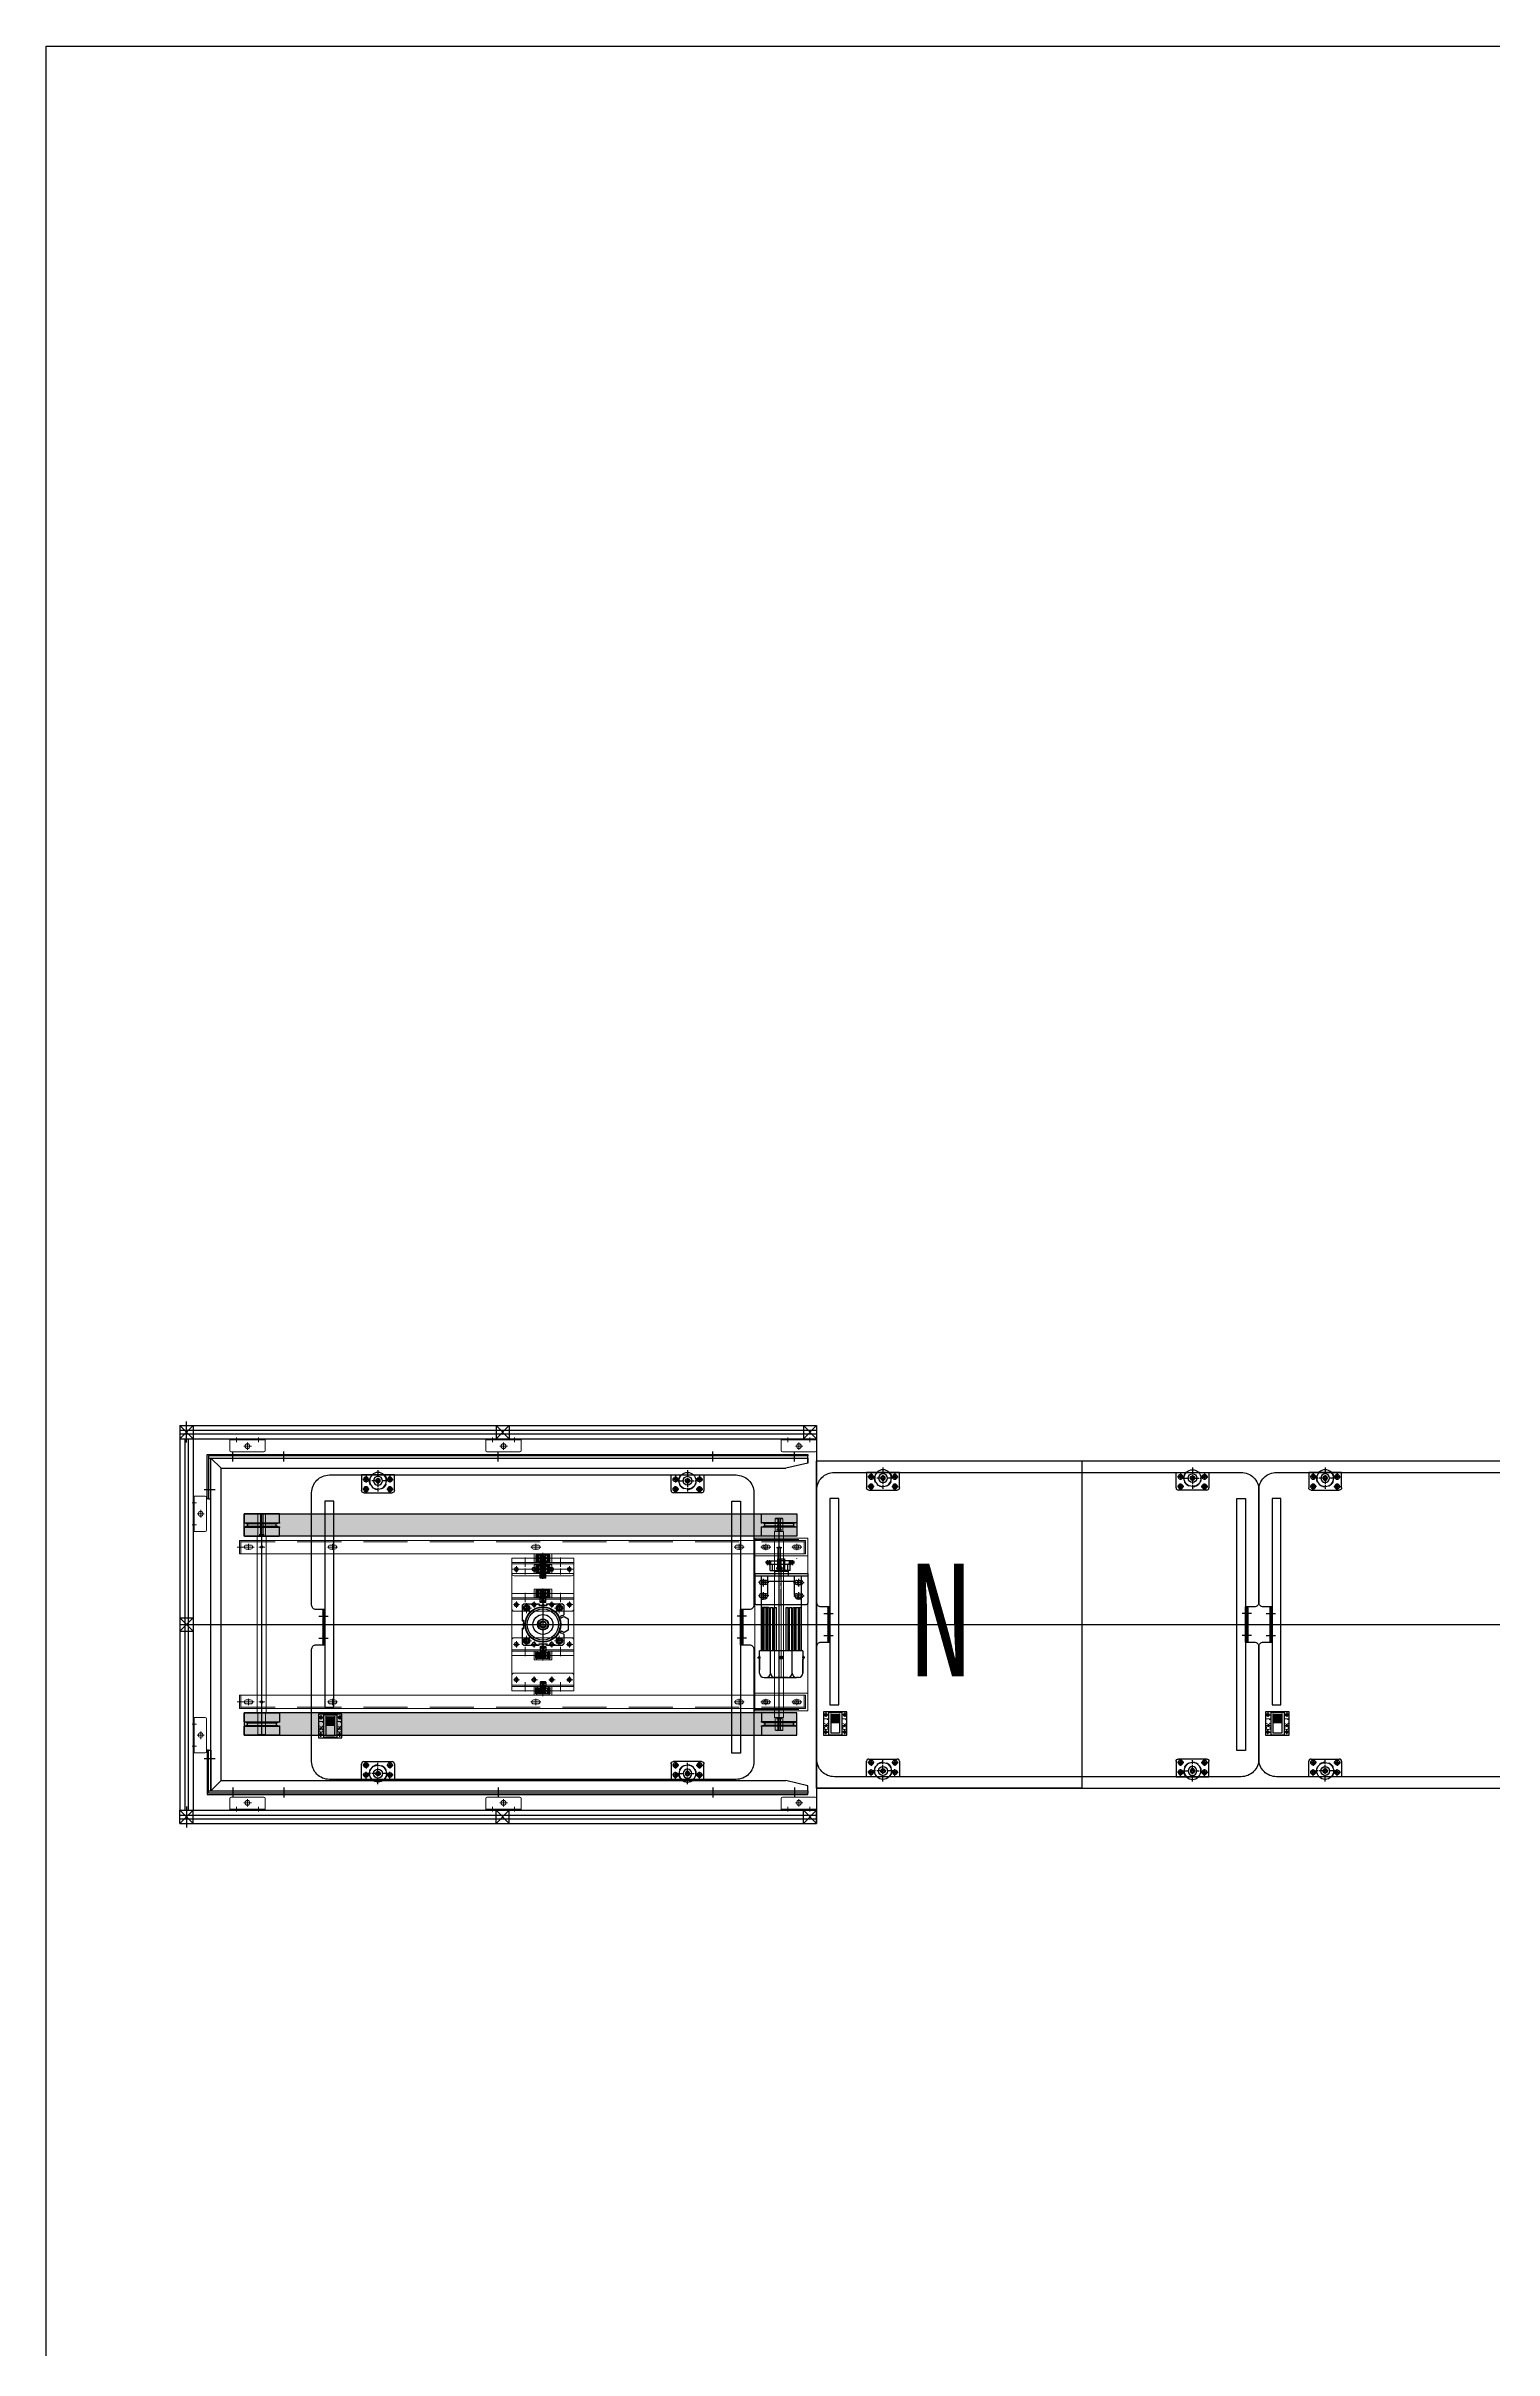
# Model space of a CAD drawing. Extents: x 539033 to 804858, y 468425 to 1263560.
# Drawn here: x 697103 to 700377, y 507231 to 512439 of the extents above; entities that cross this region are included whole.
import ezdxf

# ---------------------------------------------------------------- set-up
doc = ezdxf.new("R2010")
doc.units = 0
doc.header["$LTSCALE"] = 1000
doc.header["$MEASUREMENT"] = 0
for name, pattern in [('ACAD_ISO10W100', [18.5, 12, -3, 0.5, -3]), ('CENTER', [50.8, 31.75, -6.35, 6.35, -6.35]), ('CENTER2', [1.125, 0.75, -0.125, 0.125, -0.125]), ('CENTERX2', [4, 2.5, -0.5, 0.5, -0.5]), ('DASH', [0.35, 0.25, -0.1]), ('DASHDOT', [25.4, 12.7, -6.35, 0, -6.35]), ('DASHED', [0.75, 0.5, -0.25]), ('HIDDEN', [0.375, 0.25, -0.125]), ('PHANTOM2', [31.75, 15.875, -3.175, 3.175, -3.175, 3.175, -3.175])]:
    doc.linetypes.add(name, pattern=pattern)
doc.layers.get('0').update_dxf_attribs({"linetype": 'CONTINUOUS'})
for name, color, linetype in [('21', 1, 'CONTINUOUS'), ('C', 1, 'CONTINUOUS'), ('center', 10, 'CENTER'), ('CONTINOUS', 3, 'CONTINUOUS'), ('DASHED', 4, 'DASHED'), ('DIAMENSION', 7, 'CONTINUOUS'), ('DIMENSION', 182, 'CONTINUOUS'), ('L', 3, 'CONTINUOUS'), ('实线', 7, 'CONTINUOUS'), ('摄像头', 7, 'CONTINUOUS')]:
    doc.layers.add(name, color=color, linetype=linetype)
for name, color, linetype, lineweight in [('CAXA0', 7, 'CONTINUOUS', 25), ('中心线', 1, 'ACAD_ISO10W100', 15), ('实线1', 3, 'CONTINUOUS', 35)]:
    doc.layers.add(name, color=color, linetype=linetype, lineweight=lineweight)
doc.styles.add('HZ1', font='', dxfattribs={"width": 0.8})
doc.styles.add('PC_TEXTSTYLE', font='txt.shx', dxfattribs={"width": 0.8, "height": 700, "bigfont": 'hzfs.shx'})
doc.styles.get("Standard").update_dxf_attribs({"font": 'txt.shx', "width": 0.7, "height": 500, "bigfont": 'hzdx.shx'})
doc.styles.get('HZ1').set_extended_font_data('SimSun')

# ---------------------------------------------------------------- blocks, each defined once
blk = doc.blocks.new('A$C02164963')
for p, q in [((0, 53), (0, 0)), ((53, 53), (0, 53)), ((11.5, 53), (11.5, 0)), ((41.5, 53), (41.5, 0)), ((53, 0), (53, 53)), ((11.5, 52), (41.5, 52)), ((11.5, 1), (41.5, 1)), ((16.5, 48.5), (16.5, 4.5)), ((36.5, 4.5), (16.5, 4.5)), ((36.5, 48.5), (36.5, 4.5)), ((0, 0), (53, 0))]:
    blk.add_line(p, q)
at = {"color": 1, "linetype": 'CENTER'}
for p, q in [((0, 46), (10, 46)), ((0, 7), (10, 7)), ((5, 51), (5, 41)), ((5, 2), (5, 12)), ((53, 46), (43, 46)), ((53, 7), (43, 7)), ((48, 51), (48, 41)), ((48, 2), (48, 12))]:
    blk.add_line(p, q, dxfattribs=at)
at = {"const_width": 20}
blk.add_lwpolyline([(26.5, 26.5), (26.5, 48.5)], dxfattribs=at)
for centre, radius in [((5, 46), 3), ((5, 7), 3), ((5, 46), 1.5), ((5, 7), 1.5), ((48, 46), 3), ((48, 7), 3), ((48, 46), 1.5), ((48, 7), 1.5)]:
    blk.add_circle(centre, radius)
at = {"text_generation_flag": 4}
for s, p in [('OK', (1.5, 11.8)), ('1', (1.7, 32.2)), ('1', (42.6, 32.2)), ('OK', (42.9, 11.8))]:
    blk.add_text(s, height=9, rotation=90, dxfattribs=at).set_placement(p)
blk = doc.blocks.new('A$C21B97B69')
at = {"color": 4}
for p, q in [((0, 40), (74, 40)), ((0, 5), (0, 40)), ((74, 40), (74, 5)), ((69, 0), (5, 0))]:
    blk.add_line(p, q, dxfattribs=at)
at = {"color": 1, "linetype": 'CENTER2', "ltscale": 0.02}
for p, q in [((17.2, 30), (2.7, 30)), ((17.2, 8), (2.7, 8)), ((10, 37.9), (10, 22.7)), ((10, 0.1), (10, 15.3)), ((13.6, 27), (60.4, 27)), ((32, 27), (41.8, 27)), ((37, 51), (37, 2.9)), ((56.8, 30), (71.3, 30)), ((56.8, 8), (71.3, 8)), ((64, 37.9), (64, 22.7)), ((64, 0.1), (64, 15.3))]:
    blk.add_line(p, q, dxfattribs=at)
at = {"color": 4}
for centre, radius in [((10, 30), 5.5), ((10, 8), 5.5), ((10, 30), 2.75), ((10, 8), 2.75), ((37, 27), 19), ((37, 27), 10), ((37, 27), 5), ((37, 27), 3.38), ((64, 30), 5.5), ((64, 8), 5.5), ((64, 30), 2.75), ((64, 8), 2.75)]:
    blk.add_circle(centre, radius, dxfattribs=at)
for centre, start, end in [((5, 5), 180, 270), ((69, 5), 270, 0)]:
    blk.add_arc(centre, 5, start, end, dxfattribs=at)
at = {"color": 4, "linetype": 'HIDDEN', "lineweight": 9, "ltscale": 0.06}
blk.add_arc((36.9, 27), 20, 139.3169, 40.6831, dxfattribs=at)
blk = doc.blocks.new('A$C2E146BF2')
h = blk.add_hatch()
h.set_pattern_fill('ANSI37', color=2, scale=15, style=0)
h.set_pattern_definition([(135, (109616.842, 27284.7453), (1.325825215, 1.325825215), []), (45, (109616.842, 27284.7453), (1.325825215, -1.325825215), [])])
h.paths.add_polyline_path([(30, 395), (25, 395), (25, 315), (30, 315)])
h = blk.add_hatch()
h.set_pattern_fill('ANSI37', color=2, scale=15, style=0)
h.set_pattern_definition([(45, (-108616.8856, 27284.7453), (-1.325825215, 1.325825215), []), (135, (-108616.8856, 27284.7453), (-1.325825215, -1.325825215), [])])
h.paths.add_polyline_path([(970, 395), (975, 395), (975, 315), (970, 315)])
at = {"color": 1, "linetype": 'CENTER'}
for p, q in [((16.4, 380), (37.3, 380)), ((983.5, 380), (962.6, 380)), ((16.4, 330), (37.3, 330)), ((983.5, 330), (962.6, 330))]:
    blk.add_line(p, q, dxfattribs=at)
at = {"color": 4}
blk.add_lwpolyline([(10, 395, -0.414214), (0, 405), (0, 659, -0.414214), (40, 699), (960, 699, -0.414214), (1000, 659), (1000, 405, -0.414214), (990, 395), (970, 395), (970, 315), (990, 315, -0.414214), (1000, 305), (1000, 51, -0.414214), (960, 11), (40, 11, -0.414214), (0, 51), (0, 305, -0.414214), (10, 315), (30, 315), (30, 395)], format="xyb", close=True, dxfattribs=at)
for points in [[(30, 395), (25, 395), (25, 315), (30, 315)], [(970, 395), (975, 395), (975, 315), (970, 315)]]:
    blk.add_lwpolyline(points, close=True, dxfattribs=at)
at = {"layer": 'CAXA0', "lineweight": 25}
for points in [[(30, 640), (30, 173.1), (50, 173.1), (50, 640)], [(950, 70), (950, 640), (970, 640), (970, 70)]]:
    blk.add_lwpolyline(points, close=True, dxfattribs=at)
at = {"linetype": 'ByBlock', "xscale": -1}
blk.add_blockref('A$C21B97B69', (187, 659), dxfattribs=at)
at = {"linetype": 'ByBlock'}
blk.add_blockref('A$C21B97B69', (813, 659), dxfattribs=at)
blk.add_blockref('A$C02164963', (15.4, 105))
at = {"linetype": 'ByBlock', "rotation": 180}
blk.add_blockref('A$C21B97B69', (187, 51), dxfattribs=at)
at = {"linetype": 'ByBlock', "xscale": -1, "rotation": 180}
blk.add_blockref('A$C21B97B69', (813, 51), dxfattribs=at)
blk = doc.blocks.new('A$C146B26DF')
at = {"layer": 'center', "lineweight": 18, "ltscale": 0.2}
for p, q in [((0, 65), (10.3, 65)), ((0, 15), (10.3, 15)), ((11.3, 40), (27.6, 40)), ((19.6, 48.1), (19.6, 31.1))]:
    blk.add_line(p, q, dxfattribs=at)
at = {"layer": 'CONTINOUS', "lineweight": 15}
for p, q in [((2.6, 80), (2.6, 0)), ((2.6, 80), (29.6, 80)), ((5.1, 80), (5.1, 0)), ((32.6, 77), (32.6, 3)), ((29.6, 0), (2.6, 0))]:
    blk.add_line(p, q, dxfattribs=at)
blk.add_circle((19.6, 40), 5.5, dxfattribs=at)
for centre, start, end in [((29.6, 77), 0, 90), ((29.6, 3), 270, 0)]:
    blk.add_arc(centre, 3, start, end, dxfattribs=at)
blk = doc.blocks.new('A$C08324176')
at = {"color": 1, "linetype": 'CENTERX2', "lineweight": 30, "ltscale": 0.005}
for p, q in [((32.2, 53), (8.3, 53)), ((20, 44), (20, 61.6)), ((87.8, 53), (111.7, 53)), ((100, 44), (100, 61.6)), ((31.8, 23), (8.2, 23)), ((20, 14.9), (20, 30.7)), ((88.2, 23), (111.8, 23)), ((100, 14.9), (100, 30.7))]:
    blk.add_line(p, q, dxfattribs=at)
at = {"color": 1, "linetype": 'CENTERX2', "lineweight": 30, "ltscale": 0.015}
blk.add_line((60, 0), (60, 77.2), dxfattribs=at)
at = {"layer": 'CONTINOUS', "lineweight": 30}
for p, q in [((0, 72.9), (0, 5.9)), ((0, 72.9), (120, 72.9)), ((0, 67.9), (120, 67.9)), ((25, 57.5), (15, 57.5)), ((95, 57.5), (105, 57.5)), ((120, 72.9), (120, 5.9)), ((3, 2.9), (117, 2.9)), ((25, 48.5), (15, 48.5)), ((25, 27.5), (15, 27.5)), ((25, 18.5), (15, 18.5)), ((95, 48.5), (105, 48.5)), ((95, 27.5), (105, 27.5)), ((95, 18.5), (105, 18.5))]:
    blk.add_line(p, q, dxfattribs=at)
for centre, radius, start, end in [((15, 53), 4.5, 90, 270), ((25, 53), 4.5, 270, 90), ((95, 53), 4.5, 90, 270), ((105, 53), 4.5, 270, 90), ((3, 5.9), 3, 180, 270), ((15, 23), 4.5, 90, 270), ((25, 23), 4.5, 270, 90), ((95, 23), 4.5, 90, 270), ((105, 23), 4.5, 270, 90), ((117, 5.9), 3, 270, 0)]:
    blk.add_arc(centre, radius, start, end, dxfattribs=at)
blk = doc.blocks.new('A$C4B97413C')
for p, q in [((14.6, 268), (19.1, 268)), ((92.6, 268), (19.1, 268)), ((39.1, 268), (68.1, 268)), ((0, 223), (6.6, 223)), ((4.2, 226.7), (4.6, 226.7)), ((4.2, 219.4), (4.2, 226.7)), ((4.2, 219.4), (4.6, 219.4)), ((4.6, 258), (4.6, 226.9)), ((4.6, 208), (4.6, 258)), ((4.6, 226.9), (4.6, 250.9)), ((4.6, 226.7), (4.6, 226.9)), ((4.6, 219.4), (4.6, 226.7)), ((4.6, 219.2), (4.6, 219.4)), ((29.1, 258), (29.1, 208)), ((51.1, 223), (56.1, 223)), ((53.6, 220.5), (53.6, 225.5)), ((78.1, 258), (78.1, 208)), ((107.2, 223), (100.6, 223)), ((102.6, 258), (102.6, 226.9)), ((102.6, 226.9), (102.6, 250.9)), ((102.6, 226.7), (102.6, 226.9)), ((103, 226.7), (102.6, 226.7)), ((102.6, 219.4), (102.6, 226.7)), ((103, 219.4), (102.6, 219.4)), ((102.6, 219.2), (102.6, 219.4)), ((102.6, 219.2), (102.6, 208)), ((103, 219.4), (103, 226.7)), ((4.6, 208), (102.6, 208)), ((8.6, 38), (8.6, 208)), ((11.6, 208), (11.6, 110)), ((14.6, 208), (14.6, 110)), ((19.6, 208), (19.6, 110)), ((22.6, 208), (22.6, 110)), ((26.6, 208), (26.6, 110)), ((29.6, 208), (29.6, 110)), ((34.6, 208), (34.6, 110)), ((37.6, 208), (37.6, 110)), ((42.6, 208), (42.6, 110)), ((64.6, 208), (64.6, 110)), ((69.6, 208), (69.6, 110)), ((72.6, 208), (72.6, 110)), ((77.6, 208), (77.6, 110)), ((80.6, 208), (80.6, 110)), ((84.6, 208), (84.6, 110)), ((87.6, 208), (87.6, 110)), ((92.6, 208), (92.6, 110)), ((95.6, 208), (95.6, 110)), ((98.6, 208), (98.6, 38)), ((11.6, 110), (8.6, 110)), ((26.6, 110), (8.6, 110)), ((19.6, 110), (14.6, 110)), ((26.6, 110), (22.6, 110)), ((34.6, 110), (29.6, 110)), ((42.6, 110), (37.6, 110)), ((69.6, 110), (64.6, 110)), ((77.6, 110), (72.6, 110)), ((84.6, 110), (80.6, 110)), ((82.6, 110), (98.6, 110)), ((92.6, 110), (87.6, 110)), ((98.6, 110), (95.6, 110)), ((98.6, 103), (8.6, 103)), ((8.6, 91.2), (13.6, 91.2)), ((23.6, 81.2), (23.6, 38)), ((83.6, 81.2), (83.6, 38)), ((98.6, 91.2), (93.6, 91.2)), ((98.6, 38), (8.6, 38)), ((83.6, 50.1), (23.6, 50.1)), ((38.1, 28), (38.1, 38)), ((69.1, 28), (38.1, 28)), ((46.1, 0), (46.1, 28)), ((58.1, 25), (46.1, 25)), ((61.1, 25), (58.1, 25)), ((58.1, 0), (58.1, 25)), ((61.1, 23.1), (61.1, 28)), ((61.1, 23.1), (61.1, 0)), ((69.1, 28), (69.1, 38)), ((58.1, 0), (46.1, 0)), ((58.1, 0), (61.1, 0))]:
    blk.add_line(p, q)
blk.add_lwpolyline([(53.6, 219.2), (50.3, 221.1), (50.3, 224.9), (53.6, 226.9), (56.9, 224.9), (56.9, 221.1)], close=True)
blk.add_circle((53.6, 223), 3.83)
for centre, radius, start, end in [((14.6, 258), 10, 90, 180), ((19.1, 258), 10, 0, 90), ((39.1, 258), 10, 90, 180), ((68.1, 258), 10, 0, 90), ((88.1, 258), 10, 90, 180), ((92.6, 258), 10, 0, 90), ((5.8, 223), 3.83, 114.4561, 245.5439), ((101.4, 223), 3.83, 294.4561, 65.5439), ((13.6, 81.2), 10, 0, 90), ((93.6, 81.2), 10, 90, 180)]:
    blk.add_arc(centre, radius, start, end)
at = {"layer": '中心线', "color": 1, "linetype": 'CENTER', "lineweight": 5, "ltscale": 0.3}
blk.add_line((53.6, 0), (53.6, 269.9), dxfattribs=at)
blk = doc.blocks.new('A$C059E2112')
at = {"color": 1, "linetype": 'CENTER', "ltscale": 0.2}
for p, q in [((13.5, 56), (2.1, 56)), ((29.6, 29.5), (0, 29.5)), ((13.3, 3), (2.1, 3)), ((19.7, 36.1), (19.7, 24.4))]:
    blk.add_line(p, q, dxfattribs=at)
at = {"linetype": 'Continuous'}
for p, q in [((5.3, 59), (3.7, 52.7)), ((3.7, 53), (3.7, 29.5)), ((10.9, 52.7), (3.7, 52.7)), ((9.1, 59), (5.5, 59)), ((9.3, 59), (10.9, 52.7)), ((10.9, 52.7), (10.9, 9.5)), ((3.7, 6), (3.7, 29.5)), ((5.3, 0), (3.7, 6.3)), ((10.9, 6.3), (3.7, 6.3)), ((9.1, 0), (5.5, 0)), ((9.3, 0), (10.9, 6.3)), ((10.9, 6.3), (10.9, 9.5)), ((25.7, 49.5), (25.7, 29.5)), ((25.7, 9.5), (25.7, 29.5))]:
    blk.add_line(p, q, dxfattribs=at)
at = {"linetype": 'DASHDOT', "ltscale": 0.5}
for p, q in [((25.7, 49.5), (10.9, 49.5)), ((25.7, 9.5), (10.9, 9.5))]:
    blk.add_line(p, q, dxfattribs=at)
at = {"linetype": 'Continuous'}
blk.add_circle((19.7, 29.5), 1.5, dxfattribs=at)
blk.add_arc((19.7, 29.5), 2, 270, 180, dxfattribs=at)
blk = doc.blocks.new('A$C066E504F')
at = {"layer": 'L'}
for p, q in [((20, 79.8), (20, 0.2)), ((22, 73.3), (22, 6.7)), ((28, 73.3), (28, 6.7)), ((30, 79.8), (30, 0.2))]:
    blk.add_line(p, q, dxfattribs=at)
blk.add_lwpolyline([(49.3, 0), (30.6, 0, -0.331206), (29.8, 0.5), (27.9, 7, 0.331206), (27.2, 7.5), (22.8, 7.5, 0.331206), (22.1, 7), (20.2, 0.5, -0.331206), (19.4, 0), (0.7, 0, -0.414214), (0, 0.7), (0, 79.2, -0.414214), (0.7, 80), (19.4, 80, -0.331206), (20.2, 79.5), (22.1, 73, 0.331206), (22.8, 72.5), (27.2, 72.5, 0.331206), (27.9, 73), (29.8, 79.5, -0.331206), (30.6, 80), (49.3, 80, -0.414214), (50, 79.2), (50, 0.7, -0.414214)], format="xyb", close=True, dxfattribs=at)
for p in [(22.3, 72.7), (27.8, 72.7), (28, 6), (20, 0), (20, 0), (30, 0)]:
    blk.add_point(p, dxfattribs=at)
blk = doc.blocks.new('A$C76742B5B')
at = {"color": 4, "linetype": 'DASH', "lineweight": 9, "ltscale": 0.1}
for p, q in [((50, 11.8), (90, 11.8)), ((54, 4.8), (54, 21.8)), ((84.5, 4.8), (55.5, 4.8)), ((67.3, 21.8), (67.3, 11.8)), ((72.7, 21.8), (72.7, 11.8)), ((86, 4.8), (86, 21.8))]:
    blk.add_line(p, q, dxfattribs=at)
at = {"color": 4, "linetype": 'DASH', "lineweight": 9, "ltscale": 0.05}
for p, q in [((55.5, 4.8), (54, 4.8)), ((55.5, 4.8), (55.5, 1.8)), ((84.5, 4.8), (84.5, 1.8)), ((84.5, 4.8), (86, 4.8))]:
    blk.add_line(p, q, dxfattribs=at)
at = {"layer": 'center', "lineweight": 9, "ltscale": 0.02}
for p, q in [((30, 10.3), (30, 23.5)), ((110, 10.3), (110, 23.5))]:
    blk.add_line(p, q, dxfattribs=at)
at = {"layer": 'center', "lineweight": 9, "ltscale": 0.03}
blk.add_line((70, 0), (70, 25.4), dxfattribs=at)
at = {"layer": 'L', "lineweight": 9}
for p, q in [((0, 21.8), (140, 21.8)), ((0, 21.8), (0, 11.8)), ((0, 11.8), (50, 11.8)), ((50, 1.8), (50, 21.8)), ((90, 1.8), (50, 1.8)), ((90, 1.8), (90, 21.8)), ((90, 11.8), (140, 11.8)), ((140, 21.8), (140, 11.8))]:
    blk.add_line(p, q, dxfattribs=at)
blk = doc.blocks.new('A$C1BAF272C')
for p, q in [((0, 34.5), (7, 28.5)), ((7, 34.5), (0, 28.5)), ((0, 28.5), (7, 28.5)), ((0, 8.5), (7, 8.5)), ((0, 8.5), (7, 2.5)), ((7, 8.5), (0, 2.5))]:
    blk.add_line(p, q)
blk.add_lwpolyline([(0, 34.5), (0, 2.5), (7, 2.5), (7, 34.5), (0, 34.5)])
at = {"insert": (5.8, 26.5), "char_height": 5, "width": 8.256, "attachment_point": 1, "rotation": 270, "style": 'PC_TEXTSTYLE'}
blk.add_mtext('6804ZZ', dxfattribs=at)
blk = doc.blocks.new('A$C65AA0CCF')
at = {"layer": '21', "linetype": 'CENTER2', "ltscale": 0.001}
blk.add_line((0, 8), (27, 8), dxfattribs=at)
at = {"layer": '21', "color": 3, "linetype": 'Continuous'}
for p, q in [((2, 13.6), (2.5, 14.5)), ((2, 13.6), (2, 2.4)), ((2, 11.5), (6, 11.5)), ((2, 9.7), (6, 9.7)), ((2, 6.3), (6, 6.3)), ((2, 4.5), (6, 4.5)), ((2, 2.4), (2.5, 1.5)), ((2.5, 14.5), (10, 14.5)), ((2.5, 14.5), (2.5, 1.5)), ((2.5, 1.5), (10, 1.5)), ((2.6, 9.4), (2.6, 9.4)), ((8, 8), (6, 11.5)), ((6, 11.5), (6, 4.5)), ((8, 8), (6, 4.5)), ((10, 14.6), (12.1, 14.6)), ((10, 1.5), (10, 14.5)), ((10, 7.5), (12.1, 9.8)), ((10, 6), (12.1, 8.2)), ((10, 1.5), (12.1, 1.5)), ((12.1, 1.5), (12.1, 14.6)), ((24, 12), (12.1, 12)), ((24.8, 11.2), (12.1, 11.2)), ((24.8, 4.8), (12.1, 4.8)), ((24, 4), (12.1, 4)), ((25, 11), (24, 12)), ((24, 12), (24, 4)), ((25, 5), (24, 4)), ((25, 11), (25, 5))]:
    blk.add_line(p, q, dxfattribs=at)
blk = doc.blocks.new('A$C5E9667EE')
at = {"lineweight": 9}
blk.add_lwpolyline([(57.5, 18.8), (82.5, 18.8), (82.5, 21.8), (57.5, 21.8), (57.5, 18.8)], dxfattribs=at)
at = {"color": 3}
blk.add_blockref('A$C76742B5B', (0, 0), dxfattribs=at)
at = {"lineweight": 9, "rotation": 270}
for p in [(51.5, 18.8), (51.5, 11.8)]:
    blk.add_blockref('A$C1BAF272C', p, dxfattribs=at)
at = {"lineweight": 9, "xscale": -1, "rotation": 90}
blk.add_blockref('A$C65AA0CCF', (78, 33.9), dxfattribs=at)
blk = doc.blocks.new('A$C61B673F5')
at = {"color": 1, "linetype": 'CENTER', "lineweight": 30, "ltscale": 0.2}
blk.add_line((10, 200), (10, 700), dxfattribs=at)
at = {"color": 1, "linetype": 'CENTER', "lineweight": 30}
blk.add_line((15.8, 653), (3.8, 653), dxfattribs=at)
at = {"layer": 'center', "linetype": 'CENTERX2', "lineweight": 5, "ltscale": 0.2}
for p, q in [((3.3, 625), (16.7, 625)), ((3.3, 275), (16.7, 275))]:
    blk.add_line(p, q, dxfattribs=at)
at = {"layer": 'DIAMENSION', "lineweight": 5}
for centre in [(10, 625), (10, 275)]:
    blk.add_circle(centre, 2.5, dxfattribs=at)
for centre, start, end in [((10, 625), 0, 270), ((10, 275), 90, 0)]:
    blk.add_arc(centre, 3, start, end, dxfattribs=at)
at = {"layer": 'L', "lineweight": 5}
for p, q in [((2.5, 700), (1.5, 699)), ((1.5, 699), (1.5, 650)), ((7, 699), (1.5, 699)), ((17.5, 700), (2.5, 700)), ((7, 700), (7, 653)), ((13, 700), (13, 653)), ((18.5, 699), (13, 699)), ((17.5, 700), (18.5, 699)), ((18.5, 699), (18.5, 650)), ((0, 250), (0, 650)), ((0, 650), (20, 650)), ((20, 250), (20, 650)), ((0, 250), (20, 250)), ((1.5, 201), (1.5, 250)), ((18.5, 201), (18.5, 250)), ((18.5, 201), (1.5, 201)), ((2.5, 200), (1.5, 201)), ((17.5, 200), (2.5, 200)), ((17.5, 200), (18.5, 201))]:
    blk.add_line(p, q, dxfattribs=at)
blk.add_arc((10, 653), 3, 180, 0, dxfattribs=at)
blk = doc.blocks.new('A$C422B4C76')
at = {"layer": 'C', "color": 3, "linetype": 'Continuous', "lineweight": 18}
for p, q in [((0, 590), (0, 200)), ((0, 590), (120, 590)), ((120, 590), (120, 200)), ((0, 550), (120, 550)), ((0, 240), (120, 240)), ((0, 200), (120, 200))]:
    blk.add_line(p, q, dxfattribs=at)
at = {"layer": 'center', "lineweight": 18, "ltscale": 0.02}
for p, q in [((25, 577.5), (25, 563.3)), ((95, 577.5), (95, 563.3)), ((31.5, 570), (18.5, 570)), ((88.5, 570), (101.5, 570)), ((26.5, 490), (13.5, 490)), ((20, 497.4), (20, 483.3)), ((93.5, 490), (106.5, 490)), ((100, 497.4), (100, 483.3)), ((26.5, 460), (13.5, 460)), ((20, 467.4), (20, 453.3)), ((93.5, 460), (106.5, 460)), ((100, 467.4), (100, 453.3)), ((31.5, 220), (18.5, 220)), ((25, 212.6), (25, 226.7)), ((88.5, 220), (101.5, 220)), ((95, 212.6), (95, 226.7))]:
    blk.add_line(p, q, dxfattribs=at)
at = {"layer": 'DASHED', "linetype": 'DASHED', "lineweight": 18, "ltscale": 0.2}
for p, q in [((0, 587), (120, 587)), ((0, 203), (120, 203))]:
    blk.add_line(p, q, dxfattribs=at)
at = {"layer": 'L', "lineweight": 18}
for centre in [(25, 570), (95, 570), (20, 490), (100, 490), (20, 460), (100, 460), (25, 220), (95, 220)]:
    blk.add_circle(centre, 4.5, dxfattribs=at)
blk = doc.blocks.new('A$C369C7153')
at = {"color": 1, "linetype": 'CENTER', "lineweight": 30, "ltscale": 0.2}
blk.add_line((10, 200), (10, 680), dxfattribs=at)
at = {"color": 1, "linetype": 'CENTER', "lineweight": 30}
for p, q in [((16, 653), (4, 653)), ((16.1, 613), (3.9, 613)), ((16.2, 565), (3.8, 565)), ((16, 227), (4, 227))]:
    blk.add_line(p, q, dxfattribs=at)
at = {"layer": 'L', "lineweight": 5}
for p, q in [((2.5, 680), (1.5, 679)), ((1.5, 679), (1.5, 650)), ((7, 679), (1.5, 679)), ((17.5, 680), (2.5, 680)), ((7, 680), (7, 653)), ((13, 680), (13, 653)), ((18.5, 679), (13, 679)), ((17.5, 680), (18.5, 679)), ((18.5, 679), (18.5, 650)), ((0, 230), (0, 650)), ((0, 650), (20, 650)), ((20, 230), (20, 650)), ((7, 613), (7, 565)), ((13, 613), (13, 565)), ((0, 230), (20, 230)), ((1.5, 201), (1.5, 230)), ((7, 200), (7, 227)), ((13, 200), (13, 227)), ((18.5, 201), (18.5, 230)), ((7, 201), (1.5, 201)), ((2.5, 200), (1.5, 201)), ((17.5, 200), (2.5, 200)), ((18.5, 201), (13, 201)), ((17.5, 200), (18.5, 201))]:
    blk.add_line(p, q, dxfattribs=at)
for centre, start, end in [((10, 653), 180, 0), ((10, 613), 0, 180), ((10, 565), 180, 0), ((10, 227), 0, 180)]:
    blk.add_arc(centre, 3, start, end, dxfattribs=at)
blk = doc.blocks.new('A$C08080853')
at = {"layer": 'center', "lineweight": 9, "ltscale": 0.02}
for p, q in [((17.4, 15), (3.3, 15)), ((10, 8.5), (10, 21.5)), ((30, 32.6), (30, 20.2)), ((57.4, 15), (43.3, 15)), ((50, 8.5), (50, 21.5)), ((70, 32.6), (70, 20.2)), ((97.4, 15), (83.3, 15)), ((90, 8.5), (90, 21.5)), ((110, 32.6), (110, 20.2)), ((137.4, 15), (123.3, 15)), ((130, 8.5), (130, 21.5))]:
    blk.add_line(p, q, dxfattribs=at)
at = {"layer": 'L', "lineweight": 9}
for p, q in [((0, 30), (140, 30)), ((0, 5), (0, 30)), ((0, 27), (140, 27)), ((5, 0), (135, 0)), ((140, 5), (140, 30))]:
    blk.add_line(p, q, dxfattribs=at)
for centre in [(10, 15), (50, 15), (90, 15), (130, 15)]:
    blk.add_circle(centre, 4.5, dxfattribs=at)
for centre, start, end in [((5, 5), 180, 270), ((135, 5), 270, 0)]:
    blk.add_arc(centre, 5, start, end, dxfattribs=at)
blk = doc.blocks.new('A$C4F57072B')
for p, q in [((0, 92.4), (3.5, 95.9)), ((0, 92.4), (0, 57.3)), ((0.2, 57.1), (1.8, 57.1)), ((2, 58.3), (2, 57.3)), ((2.2, 58.5), (2.8, 58.5)), ((3, 58.3), (3, 50.1)), ((3.5, 95.9), (38.6, 95.9)), ((36, 54.8), (36, 43)), ((37.4, 93.7), (37.4, 93.1)), ((37.6, 93.9), (38.6, 93.9)), ((37.6, 92.9), (45.8, 92.9)), ((38.8, 95.7), (38.8, 94.1)), ((46, 95.7), (46, 93.1)), ((46.2, 95.9), (47.8, 95.9)), ((48, 95.7), (48, 93.1)), ((48.2, 92.9), (56.4, 92.9)), ((55.2, 95.7), (55.2, 94.1)), ((55.4, 95.9), (90.5, 95.9)), ((55.4, 93.9), (56.4, 93.9)), ((56.6, 93.7), (56.6, 93.1)), ((58, 54.8), (58, 43)), ((86.9, 67.5), (88.4, 64)), ((90.6, 69.4), (87.1, 68)), ((92.3, 65.2), (88.9, 63.7)), ((94, 92.4), (90.5, 95.9)), ((90.8, 69.3), (90.9, 69.1)), ((91.2, 69), (93.7, 70.1)), ((92.4, 65.6), (92.4, 65.4)), ((92.5, 65.9), (94.9, 66.9)), ((94, 92.4), (94, 70.5)), ((95.3, 66.8), (104, 61.9)), ((95.3, 66.8), (104, 61.9)), ((104, 61.9), (104, 35.9)), ((104, 61.9), (104, 35.9)), ((0, 49.7), (0, 48.1)), ((0, 40.5), (0, 5.4)), ((0, 5.4), (3.5, 1.9)), ((0.2, 49.9), (2.8, 49.9)), ((0.2, 47.9), (2.8, 47.9)), ((0.2, 40.7), (1.8, 40.7)), ((2, 40.5), (2, 39.5)), ((2.2, 39.3), (2.8, 39.3)), ((3, 47.7), (3, 39.5)), ((3.5, 1.9), (38.6, 1.9)), ((37.4, 4.1), (37.4, 4.7)), ((37.6, 4.9), (45.8, 4.9)), ((37.6, 3.9), (38.6, 3.9)), ((38.8, 2.1), (38.8, 3.7)), ((46, 2.1), (46, 4.7)), ((46.2, 1.9), (47.8, 1.9)), ((48, 2.1), (48, 4.7)), ((48.2, 4.9), (56.4, 4.9)), ((55.2, 2.1), (55.2, 3.7)), ((55.4, 3.9), (56.4, 3.9)), ((55.4, 1.9), (90.5, 1.9)), ((56.6, 4.1), (56.6, 4.7)), ((86.9, 30.3), (88.4, 33.8)), ((90.6, 28.3), (87.1, 29.8)), ((92.3, 32.6), (88.9, 34)), ((90.5, 1.9), (94, 5.4)), ((90.8, 28.4), (90.9, 28.6)), ((91.2, 28.7), (93.7, 27.7)), ((92.4, 32.1), (92.4, 32.3)), ((92.5, 31.9), (94.9, 30.9)), ((94, 27.2), (94, 5.4)), ((104, 35.9), (95.3, 30.9)), ((104, 35.9), (95.3, 30.9))]:
    blk.add_line(p, q)
for centre, radius in [((10, 85.9), 7), ((10, 85.9), 5.2), ((10, 85.9), 4.6), ((47, 48.9), 40.3), ((47, 48.9), 39.4), ((47, 48.9), 35.3), ((47, 48.9), 22.5), ((47, 48.9), 12.5), ((47, 48.9), 6.72), ((84, 85.9), 7), ((84, 85.9), 5.2), ((84, 85.9), 4.6), ((10, 11.9), 7), ((10, 11.9), 5.2), ((10, 11.9), 4.6), ((84, 11.9), 7), ((84, 11.9), 5.2), ((84, 11.9), 4.6)]:
    blk.add_circle(centre, radius)
for centre, radius, start, end in [((0.2, 57.3), 0.2, 180, 270), ((1.8, 57.3), 0.2, 270, 0), ((2.2, 58.3), 0.2, 90, 180), ((2.8, 58.3), 0.2, 0, 90), ((47, 48.9), 11.5, 17.2388, 162.7612), ((37.6, 93.7), 0.2, 90, 180), ((37.6, 93.1), 0.2, 180, 270), ((38.6, 95.7), 0.2, 0, 90), ((38.6, 94.1), 0.2, 270, 0), ((45.8, 93.1), 0.2, 270, 0), ((46.2, 95.7), 0.2, 90, 180), ((47.8, 95.7), 0.2, 0, 90), ((48.2, 93.1), 0.2, 180, 270), ((55.4, 95.7), 0.2, 90, 180), ((55.4, 94.1), 0.2, 180, 270), ((56.4, 93.7), 0.2, 0, 90), ((56.4, 93.1), 0.2, 270, 0), ((87.3, 67.6), 0.4, 112.5, 202.5), ((88.7, 64.1), 0.4, 202.5, 292.5), ((90.6, 69.2), 0.2, 22.5, 112.5), ((91.1, 69.2), 0.2, 202.5, 292.5), ((92.5, 65.7), 0.2, 112.5, 202.5), ((92.5, 65.7), 0.2, 112.5, 202.5), ((92.2, 65.3), 0.2, 292.5, 22.5), ((93.5, 70.5), 0.5, 292.5, 0), ((95.1, 66.4), 0.5, 60.1011, 112.5), ((0.2, 49.7), 0.2, 90, 180), ((0.2, 48.1), 0.2, 180, 270), ((0.2, 40.5), 0.2, 90, 180), ((1.8, 40.5), 0.2, 0, 90), ((2.2, 39.5), 0.2, 180, 270), ((2.8, 50.1), 0.2, 270, 0), ((2.8, 47.7), 0.2, 0, 90), ((2.8, 39.5), 0.2, 270, 0), ((47, 48.9), 11.5, 197.2388, 342.7612), ((37.6, 4.7), 0.2, 90, 180), ((37.6, 4.1), 0.2, 180, 270), ((38.6, 3.7), 0.2, 0, 90), ((38.6, 2.1), 0.2, 270, 0), ((45.8, 4.7), 0.2, 0, 90), ((46.2, 2.1), 0.2, 180, 270), ((47.8, 2.1), 0.2, 270, 0), ((48.2, 4.7), 0.2, 90, 180), ((55.4, 3.7), 0.2, 90, 180), ((55.4, 2.1), 0.2, 180, 270), ((56.4, 4.7), 0.2, 0, 90), ((56.4, 4.1), 0.2, 270, 0), ((87.3, 30.1), 0.4, 157.5, 247.5), ((88.7, 33.6), 0.4, 67.5, 157.5), ((90.6, 28.5), 0.2, 247.5, 337.5), ((91.1, 28.6), 0.2, 67.5, 157.5), ((92.2, 32.4), 0.2, 337.5, 67.5), ((92.5, 32.1), 0.2, 157.5, 247.5), ((92.5, 32.1), 0.2, 157.5, 247.5), ((93.5, 27.2), 0.5, 0, 67.5), ((95.1, 31.3), 0.5, 247.5, 299.8989)]:
    blk.add_arc(centre, radius, start, end)
at = {"layer": 'center', "ltscale": 0.3}
for p, q in [((2, 85.9), (18, 85.9)), ((10, 93.9), (10, 77.9)), ((92, 85.9), (76, 85.9)), ((84, 93.9), (84, 77.9)), ((2, 11.9), (18, 11.9)), ((10, 3.9), (10, 19.9)), ((92, 11.9), (76, 11.9)), ((84, 3.9), (84, 19.9))]:
    blk.add_line(p, q, dxfattribs=at)
at = {"layer": 'center'}
blk.add_line((47, 97.9), (47, 0), dxfattribs=at)
at = {"layer": 'DIMENSION'}
for centre, radius, start, end in [((10, 85.9), 6, 180, 90), ((47, 48.9), 6.05, 90, 0), ((84, 85.9), 6, 90, 0), ((10, 11.9), 6, 270, 180), ((84, 11.9), 6, 0, 270)]:
    blk.add_arc(centre, radius, start, end, dxfattribs=at)
blk = doc.blocks.new('A$C48DA7D9A')
at = {"layer": 'center', "lineweight": 9, "ltscale": 0.02}
for p, q in [((16.4, 267.6), (4.1, 267.6)), ((10, 260.1), (10, 274.3)), ((56.4, 267.6), (44.1, 267.6)), ((50, 260.1), (50, 274.3)), ((90, 260.1), (90, 274.3)), ((123.6, 267.6), (135.9, 267.6)), ((130, 260.1), (130, 274.3)), ((44.1, 179.6), (22.2, 179.6)), ((33, 168.2), (33, 190.7)), ((95.9, 179.6), (117.8, 179.6)), ((107, 168.2), (107, 190.7)), ((44.1, 105.6), (22.2, 105.6)), ((33, 116.9), (33, 94.5)), ((95.9, 105.6), (117.8, 105.6)), ((107, 116.9), (107, 94.5)), ((16.4, 17.6), (4.1, 17.6)), ((10, 25), (10, 10.8)), ((56.4, 17.6), (44.1, 17.6)), ((50, 25), (50, 10.8)), ((90, 25), (90, 10.8)), ((123.6, 17.6), (135.9, 17.6)), ((130, 25), (130, 10.8))]:
    blk.add_line(p, q, dxfattribs=at)
at = {"layer": 'L', "lineweight": 9}
for p, q in [((0, 282.6), (140, 282.6)), ((0, 282.6), (0, 2.6)), ((140, 282.6), (140, 2.6)), ((0, 2.6), (140, 2.6))]:
    blk.add_line(p, q, dxfattribs=at)
for centre, radius in [((10, 267.6), 3.5), ((50, 267.6), 3.5), ((90, 267.6), 3.5), ((130, 267.6), 3.5), ((33, 179.6), 6.5), ((107, 179.6), 6.5), ((33, 105.6), 6.5), ((107, 105.6), 6.5), ((10, 17.6), 3.5), ((50, 17.6), 3.5), ((90, 17.6), 3.5), ((130, 17.6), 3.5)]:
    blk.add_circle(centre, radius, dxfattribs=at)
for centre, start, end in [((10, 267.6), 0, 270), ((50, 267.6), 0, 270), ((90, 267.6), 270, 180), ((130, 267.6), 270, 180), ((10, 17.6), 90, 0), ((50, 17.6), 90, 0), ((90, 17.6), 180, 90), ((130, 17.6), 180, 90)]:
    blk.add_arc(centre, 4, start, end, dxfattribs=at)
at = {"color": 3}
blk.add_blockref('A$C08080853', (0, 252.6), dxfattribs=at)
at = {"color": 3, "xscale": -1, "rotation": 180}
blk.add_blockref('A$C08080853', (0, 32.6), dxfattribs=at)
blk = doc.blocks.new('A$C5CAC6012')
at = {"layer": 'center', "lineweight": 9, "ltscale": 0.02}
for p, q in [((10, 199.3), (10, 213.5)), ((50, 199.3), (50, 213.5)), ((90, 199.3), (90, 213.5)), ((130, 199.3), (130, 213.5)), ((16.4, 206.8), (4.1, 206.8)), ((56.4, 206.8), (44.1, 206.8)), ((123.6, 206.8), (135.9, 206.8)), ((16.4, 116.8), (4.1, 116.8)), ((10, 124.2), (10, 110.1)), ((56.4, 116.8), (44.1, 116.8)), ((50, 124.2), (50, 110.1)), ((90, 124.2), (90, 110.1)), ((123.6, 116.8), (135.9, 116.8)), ((130, 124.2), (130, 110.1))]:
    blk.add_line(p, q, dxfattribs=at)
at = {"layer": 'center', "lineweight": 9, "ltscale": 0.05}
for p, q in [((70, 225.1), (70, 98.4)), ((54.8, 161.8), (87, 161.8))]:
    blk.add_line(p, q, dxfattribs=at)
at = {"layer": 'L', "lineweight": 9}
for p, q in [((0, 221.8), (140, 221.8)), ((0, 221.8), (0, 101.8)), ((140, 221.8), (140, 101.8)), ((0, 101.8), (140, 101.8))]:
    blk.add_line(p, q, dxfattribs=at)
for centre, radius in [((10, 206.8), 3.5), ((50, 206.8), 3.5), ((90, 206.8), 3.5), ((130, 206.8), 3.5), ((70, 161.8), 8), ((10, 116.8), 3.5), ((50, 116.8), 3.5), ((90, 116.8), 3.5), ((130, 116.8), 3.5)]:
    blk.add_circle(centre, radius, dxfattribs=at)
for centre, start, end in [((10, 206.8), 0, 270), ((50, 206.8), 0, 270), ((90, 206.8), 270, 180), ((130, 206.8), 270, 180), ((10, 116.8), 90, 0), ((50, 116.8), 90, 0), ((90, 116.8), 180, 90), ((130, 116.8), 180, 90)]:
    blk.add_arc(centre, 4, start, end, dxfattribs=at)
at = {"color": 3, "lineweight": 25, "rotation": 180}
for p in [(140, 323.5), (140, 243.5)]:
    blk.add_blockref('A$C5E9667EE', p, dxfattribs=at)
blk.add_blockref('A$C48DA7D9A', (0, 19.2))
at = {"color": 3}
blk.add_blockref('A$C08080853', (0, 191.8), dxfattribs=at)
at = {"lineweight": 25}
blk.add_blockref('A$C4F57072B', (23, 112.9), dxfattribs=at)
at = {"color": 3, "xscale": -1, "rotation": 180}
blk.add_blockref('A$C08080853', (0, 131.8), dxfattribs=at)
at = {"color": 3, "lineweight": 25, "xscale": -1}
for p in [(140, 80), (140, 0)]:
    blk.add_blockref('A$C5E9667EE', p, dxfattribs=at)
blk = doc.blocks.new('A$C59994AEE')
at = {"lineweight": 25}
h = blk.add_hatch(dxfattribs=at)
h.set_pattern_fill('HEX', color=256, scale=50, angle=90, style=0)
h.set_pattern_definition([(90, (-27212.84, 66342.612), (-10.8253175, 7e-16), [6.25, -12.5]), (210, (-27212.84, 66342.612), (5.4126588, -9.375), [6.25, -12.5]), (150, (-27212.84, 66348.862), (-5.4126588, -9.375), [6.25, -12.5])])
h.paths.add_polyline_path([(90.3, 591.2), (90.3, 641.2), (1340.3, 641.2), (1340.3, 591.2)])
h = blk.add_hatch(dxfattribs=at)
h.set_pattern_fill('HEX', color=256, scale=50, angle=90, style=0)
h.set_pattern_definition([(270, (-27212.84, -65560.174), (-10.8253175, 7e-16), [6.25, -12.5]), (150, (-27212.84, -65560.174), (5.4126588, 9.375), [6.25, -12.5]), (210, (-27212.84, -65566.424), (-5.4126588, 9.375), [6.25, -12.5])])
h.paths.add_polyline_path([(90.3, 191.2), (90.3, 141.2), (1340.3, 141.2), (1340.3, 191.2)])
for p, q in [((90.3, 592), (90.3, 591.2)), ((91, 591.2), (90.3, 591.2)), ((1340.3, 540.5), (1340.3, 541.2))]:
    blk.add_line(p, q, dxfattribs=at)
at = {"color": 1, "linetype": 'CENTER', "lineweight": 9, "ltscale": 0.02}
for p, q in [((100.2, 559.6), (100.2, 573.7)), ((290.2, 559.6), (290.2, 573.7)), ((750.2, 559.6), (750.2, 573.7)), ((1210.2, 559.6), (1210.2, 573.7)), ((1270.2, 559.6), (1270.2, 573.7)), ((1340.2, 559.6), (1340.2, 573.7)), ((88.8, 566.2), (74.5, 566.2)), ((86.6, 566.2), (113.3, 566.2)), ((278.8, 566.2), (301.7, 566.2)), ((738.8, 566.2), (761.7, 566.2)), ((1198.8, 566.2), (1221.7, 566.2)), ((1258.8, 566.2), (1281.7, 566.2)), ((1328.8, 566.2), (1351.7, 566.2)), ((88.8, 216.2), (74.5, 216.2)), ((86.6, 216.2), (113.3, 216.2)), ((100.2, 222.9), (100.2, 208.8)), ((278.8, 216.2), (301.7, 216.2)), ((290.2, 222.9), (290.2, 208.8)), ((738.8, 216.2), (761.7, 216.2)), ((750.2, 222.9), (750.2, 208.8)), ((1198.8, 216.2), (1221.7, 216.2)), ((1210.2, 222.9), (1210.2, 208.8)), ((1258.8, 216.2), (1281.7, 216.2)), ((1270.2, 222.9), (1270.2, 208.8)), ((1328.8, 216.2), (1351.7, 216.2)), ((1340.2, 222.9), (1340.2, 208.8))]:
    blk.add_line(p, q, dxfattribs=at)
at = {"lineweight": 25}
for points in [[(90.3, 591.2), (90.3, 641.2), (1340.3, 641.2), (1340.3, 591.2)], [(90.3, 191.2), (90.3, 141.2), (1340.3, 141.2), (1340.3, 191.2)]]:
    blk.add_lwpolyline(points, close=True, dxfattribs=at)
at = {"layer": 'C', "color": 3, "linetype": 'Continuous', "lineweight": 25}
for p, q in [((10.2, 767.2), (1365.2, 767.2)), ((15.2, 15.2), (15.2, 767.2)), ((15.2, 767.2), (1365.2, 767.2)), ((15.2, 767.2), (38.2, 744.2)), ((15.2, 675.2), (15.2, 767.2)), ((38.2, 38.2), (38.2, 744.2)), ((38.2, 744.2), (1315.2, 744.2)), ((1365.2, 755.7), (1315.2, 744.2)), ((1365.2, 767.2), (1365.2, 772.2)), ((1365.2, 755.7), (1365.2, 767.2)), ((1365.2, 767.2), (1365.2, 755.7)), ((1365.2, 767.2), (1365.2, 755.7)), ((10.2, 675.2), (15.2, 675.2)), ((10.2, 107.2), (15.2, 107.2)), ((15.2, 107.2), (15.2, 15.2)), ((10.2, 15.2), (1365.2, 15.2)), ((15.2, 15.2), (38.2, 38.2)), ((15.2, 15.2), (1365.2, 15.2)), ((38.2, 38.2), (1315.2, 38.2)), ((1365.2, 26.7), (1315.2, 38.2)), ((1365.2, 15.2), (1365.2, 26.7)), ((1365.2, 15.2), (1365.2, 26.7)), ((1365.2, 15.2), (1365.2, 10.2))]:
    blk.add_line(p, q, dxfattribs=at)
for points in [[(1365.2, 772.2), (10.2, 772.2), (10.2, 675.2), (7.2, 675.2), (7.2, 775.2), (1365.2, 775.2), (1365.2, 772.2)], [(1365.2, 10.2), (10.2, 10.2), (10.2, 107.2), (7.2, 107.2), (7.2, 7.2), (1365.2, 7.2), (1365.2, 10.2)]]:
    blk.add_lwpolyline(points, dxfattribs=at)
at = {"layer": 'center', "lineweight": 25, "ltscale": 0.2}
for p, q in [((65.2, 759.7), (65.2, 782.4)), ((180.2, 759.7), (180.2, 782.4)), ((665.2, 759.7), (665.2, 782.4)), ((1150.2, 759.7), (1150.2, 782.4)), ((1335.2, 759.7), (1335.2, 782.4)), ((24.7, 695.2), (0, 695.2)), ((24.7, 87.2), (0, 87.2)), ((65.2, 22.7), (65.2, 0)), ((180.2, 22.7), (180.2, 0)), ((665.2, 22.7), (665.2, 0)), ((1150.2, 22.7), (1150.2, 0)), ((1335.2, 22.7), (1335.2, 0))]:
    blk.add_line(p, q, dxfattribs=at)
at = {"layer": 'DASHED', "linetype": 'DASHED', "lineweight": 9, "ltscale": 0.2}
for p, q in [((83.3, 581.2), (83.3, 551.2)), ((1360.3, 578.2), (83.3, 578.2)), ((1357.3, 578.2), (1357.3, 551.2)), ((83.3, 201.2), (83.3, 231.2)), ((1357.3, 204.2), (1357.3, 231.2)), ((1360.3, 204.2), (83.3, 204.2))]:
    blk.add_line(p, q, dxfattribs=at)
at = {"layer": 'L', "lineweight": 9}
for p, q in [((105.2, 570.7), (95.2, 570.7)), ((105.2, 561.7), (95.2, 561.7)), ((295.2, 570.7), (285.2, 570.7)), ((295.2, 561.7), (285.2, 561.7)), ((755.2, 570.7), (745.2, 570.7)), ((755.2, 561.7), (745.2, 561.7)), ((1215.2, 570.7), (1205.2, 570.7)), ((1215.2, 561.7), (1205.2, 561.7)), ((1275.2, 570.7), (1265.2, 570.7)), ((1275.2, 561.7), (1265.2, 561.7)), ((1345.2, 570.7), (1335.2, 570.7)), ((1345.2, 561.7), (1335.2, 561.7)), ((105.2, 220.7), (95.2, 220.7)), ((105.2, 211.7), (95.2, 211.7)), ((295.2, 220.7), (285.2, 220.7)), ((295.2, 211.7), (285.2, 211.7)), ((755.2, 220.7), (745.2, 220.7)), ((755.2, 211.7), (745.2, 211.7)), ((1215.2, 220.7), (1205.2, 220.7)), ((1215.2, 211.7), (1205.2, 211.7)), ((1275.2, 220.7), (1265.2, 220.7)), ((1275.2, 211.7), (1265.2, 211.7)), ((1345.2, 220.7), (1335.2, 220.7)), ((1345.2, 211.7), (1335.2, 211.7))]:
    blk.add_line(p, q, dxfattribs=at)
for centre, start, end in [((95.2, 566.2), 90, 270), ((105.2, 566.2), 270, 90), ((285.2, 566.2), 90, 270), ((295.2, 566.2), 270, 90), ((745.2, 566.2), 90, 270), ((755.2, 566.2), 270, 90), ((1205.2, 566.2), 90, 270), ((1215.2, 566.2), 270, 90), ((1265.2, 566.2), 90, 270), ((1275.2, 566.2), 270, 90), ((1335.2, 566.2), 90, 270), ((1345.2, 566.2), 270, 90), ((95.2, 216.2), 90, 270), ((105.2, 216.2), 270, 90), ((285.2, 216.2), 90, 270), ((295.2, 216.2), 270, 90), ((745.2, 216.2), 90, 270), ((755.2, 216.2), 270, 90), ((1205.2, 216.2), 90, 270), ((1215.2, 216.2), 270, 90), ((1265.2, 216.2), 90, 270), ((1275.2, 216.2), 270, 90), ((1335.2, 216.2), 90, 270), ((1345.2, 216.2), 270, 90)]:
    blk.add_arc(centre, 4.5, start, end, dxfattribs=at)
at = {"layer": '实线1', "lineweight": 9}
for p, q in [((80.3, 581.2), (80.3, 551.2)), ((80.3, 581.2), (1360.3, 581.2)), ((1360.3, 581.2), (1360.3, 551.2)), ((1360.3, 581.2), (1360.3, 551.2)), ((1360.3, 581.2), (1360.3, 551.2)), ((1360.3, 581.2), (1360.3, 551.2)), ((80.3, 551.2), (1360.3, 551.2)), ((80.3, 201.2), (80.3, 231.2)), ((80.3, 231.2), (1360.3, 231.2)), ((1360.3, 201.2), (1360.3, 231.2)), ((1360.3, 201.2), (1360.3, 231.2)), ((1360.3, 201.2), (1360.3, 231.2)), ((1360.3, 201.2), (1360.3, 231.2)), ((80.3, 201.2), (1360.3, 201.2))]:
    blk.add_line(p, q, dxfattribs=at)
at = {"color": 3, "lineweight": 25, "xscale": -1}
for p, rotation in [((170.3, 641.2), 90), ((1260.3, 141.2), 270)]:
    blk.add_blockref('A$C066E504F', p, dxfattribs=dict(at, rotation=rotation))
for name, p in [('A$C61B673F5', (120.3, -58.8)), ('A$C369C7153', (1290.3, -48.8)), ('A$C422B4C76', (1245.2, -3.8)), ('A$C5CAC6012', (696.2, 229.4))]:
    blk.add_blockref(name, p)
at = {"color": 3, "lineweight": 25}
for name, p, rotation in [('A$C066E504F', (1260.3, 641.2), 270), ('A$C5E9667EE', (836.2, 528), 180), ('A$C066E504F', (170.3, 141.2), 90)]:
    blk.add_blockref(name, p, dxfattribs=dict(at, rotation=rotation))
at = {"lineweight": 25, "rotation": 180}
blk.add_blockref('A$C4B97413C', (1358.8, 539.4), dxfattribs=at)
at = {"lineweight": 25}
blk.add_blockref('A$C08324176', (1245.2, 433.2), dxfattribs=at)
at = {"layer": '实线', "color": 7, "lineweight": 25, "xscale": -1, "rotation": 90}
for p in [(1329.8, 538.8), (1334.7, 538.8)]:
    blk.add_blockref('A$C059E2112', p, dxfattribs=at)
blk = doc.blocks.new('A$C495372E4')
at = {"color": 1, "linetype": 'CENTER'}
blk.add_line((0, 458.6), (1440, 458.6), dxfattribs=at)
at = {"layer": 'center', "lineweight": 25, "ltscale": 0.2}
for p, q in [((15, 870.2), (15, 917.2)), ((15, 47), (15, 0))]:
    blk.add_line(p, q, dxfattribs=at)
at = {"layer": 'CONTINOUS', "lineweight": 25}
for p, q in [((0, 908.6), (1440, 908.6)), ((0, 908.6), (0, 878.6)), ((0, 897.6), (1440, 897.6)), ((0, 889.6), (1440, 889.6)), ((1440, 908.6), (1440, 878.6)), ((1440, 908.6), (1440, 8.6)), ((0, 878.6), (1440, 878.6)), ((0, 878.6), (0, 38.6)), ((0, 878.6), (30, 878.6)), ((11, 878.6), (11, 38.6)), ((19, 878.6), (19, 38.6)), ((30, 878.6), (30, 38.6)), ((0, 473.8), (30, 473.8)), ((0, 473.6), (0, 443.6)), ((0, 443.6), (30, 443.6)), ((0, 38.6), (1440, 38.6)), ((0, 8.6), (0, 38.6)), ((0, 38.6), (30, 38.6)), ((0, 27.6), (1440, 27.6)), ((0, 19.6), (1440, 19.6)), ((0, 8.6), (1440, 8.6)), ((1440, 8.6), (1440, 38.6))]:
    blk.add_line(p, q, dxfattribs=at)
at = {"layer": 'DASHED', "color": 4, "linetype": 'DASHED', "lineweight": 25, "ltscale": 0.1}
for p, q in [((0, 878.6), (30, 908.6)), ((0, 908.6), (30, 878.6)), ((30, 908.6), (30, 878.6)), ((715, 908.6), (715, 878.6)), ((745, 878.6), (715, 908.6)), ((745, 908.6), (715, 878.6)), ((745, 908.6), (745, 878.6)), ((1410, 908.6), (1410, 878.6)), ((1410, 878.6), (1440, 908.6)), ((1410, 908.6), (1440, 878.6)), ((0, 443.6), (30, 473.6)), ((0, 473.6), (30, 443.6)), ((30, 473.6), (30, 443.6)), ((0, 38.6), (30, 8.6)), ((0, 8.6), (30, 38.6)), ((30, 8.6), (30, 38.6)), ((715, 8.6), (715, 38.6)), ((745, 38.6), (715, 8.6)), ((745, 8.6), (715, 38.6)), ((745, 8.6), (745, 38.6)), ((1410, 8.6), (1410, 38.6)), ((1410, 38.6), (1440, 8.6)), ((1410, 8.6), (1440, 38.6))]:
    blk.add_line(p, q, dxfattribs=at)
at = {"linetype": 'ByBlock'}
blk.add_blockref('A$C59994AEE', (54.8, 67.4), dxfattribs=at)
at = {"lineweight": 25, "xscale": -1}
for p, rotation in [((192.7, 881.2), 90), ((771.7, 881.2), 90), ((1440, 881.2), 90), ((27.4, 748.6), 180)]:
    blk.add_blockref('A$C146B26DF', p, dxfattribs=dict(at, rotation=rotation))
at = {"lineweight": 25}
blk.add_blockref('A$C146B26DF', (27.4, 168.6), dxfattribs=at)
at = {"lineweight": 25, "rotation": 90}
for p in [(192.7, 36), (771.7, 36), (1440, 36)]:
    blk.add_blockref('A$C146B26DF', p, dxfattribs=at)

msp = doc.modelspace()

# ---------------------------------------------------------------- linework, layer by layer
at = {"color": 2, "linetype": 'PHANTOM2', "lineweight": 25, "ltscale": 100}
msp.add_line((697103.2, 504838.7), (697102.9, 512438.8), dxfattribs=at)
at = {"color": 3}
for p, q in [((698845.6, 509240.9), (745565.6, 509240.9)), ((698845.6, 508500.9), (745565.6, 508500.9))]:
    msp.add_line(p, q, dxfattribs=at)
at = {"color": 1, "linetype": 'CENTER'}
msp.add_line((698845.6, 508870.9), (745565.6, 508870.9), dxfattribs=at)
at = {"color": 3}
msp.add_lwpolyline([(698845.6, 508500.9), (698845.6, 509240.9), (699445.6, 509240.9), (699445.6, 508500.9)], close=True, dxfattribs=at)
at = {"layer": '摄像头', "color": 2, "lineweight": 25, "ltscale": 100}
msp.add_line((697102.9, 512438.8), (747045.2, 512438.8), dxfattribs=at)

# ---------------------------------------------------------------- block references
at = {"linetype": 'ByBlock'}
for name, p in [('A$C495372E4', (697405.6, 508412.3)), ('A$C2E146BF2', (697703.6, 508509.8)), ('A$C2E146BF2', (698845.7, 508515.8)), ('A$C2E146BF2', (699845.7, 508515.8))]:
    msp.add_blockref(name, p, dxfattribs=at)

# ---------------------------------------------------------------- texts
at = {"style": 'HZ1', "width": 0.8}
msp.add_text('N', height=255, dxfattribs=at).set_placement((699056.7, 508753.4))

doc.saveas('drawing.dxf')
